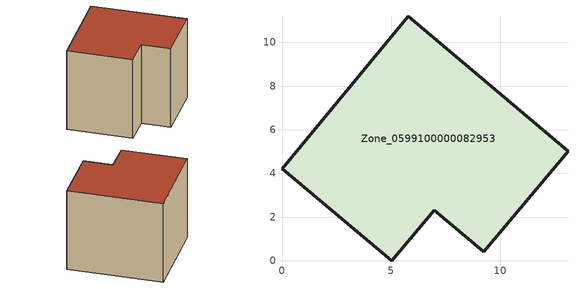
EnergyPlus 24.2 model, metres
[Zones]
Zone_0599100000082953
 floor ground (C_G): 6.97,2.31 5.03,0 0,4.21 5.79,11.19 13.1,5.01 9.24,0.4 z0
 wall outside (C_F): 5.79,11.19 0,4.21 5.03,0 6.97,2.31 9.24,0.4 13.1,5.01 5.79,11.19 z0:8.63
 roof outside (C_R): 9.24,0.4 13.1,5.01 5.79,11.19 0,4.21 5.03,0 6.97,2.31 z8.63
[BUILDING]
Pand.0599100000082953: North Axis=0; Terrain=City; Loads Convergence Tolerance Value=0.04; Temperature Convergence Tolerance Value=0.4; Solar Distribution=FullExterior; Maximum Number of Warmup Days=25; Minimum Number of Warmup Days=1
[Site:Location]
Rotterdam.The.Hague.AP_ZH_NLD Design_Conditions: Latitude=51.96; Longitude=4.45; Time Zone=1; Elevation=-4.5
[SITE:GROUNDTEMPERATURE:BUILDINGSURFACE]
18, 18, 18, 18, 18, 18, 18, 18, 18, 18, 18, 18
[MATERIAL] Thermal Absorptance=0.9; Solar Absorptance=0.7; Visible Absorptance=0.7
Name | Roughness | Thickness | Conductivity | Density | Specific Heat
G.TC.1946-1964 | MediumSmooth | 0.15 | 1 | 540 | 1210
F.TC.1946-1964 | Rough | 0.3 | 0.857143 | 1920 | 840
R.TC.1946-1964 | MediumRough | 0.2 | 0.235294 | 1500 | 1000
[CONSTRUCTION]
C_G: G.TC.1946-1964
C_F: F.TC.1946-1964
C_R: R.TC.1946-1964
[ZONE]
Zone_0599100000082953: Type=1; Multiplier=1; Ceiling Height=Autocalculate; Volume=Autocalculate; Floor Area=autocalculate; Part of Total Floor Area=Yes
[ZONEINFILTRATION:DESIGNFLOWRATE]
Infil_Zone_0599100000082953: Zone or ZoneList or Space or SpaceList=Zone_0599100000082953; Schedule=AlwaysOn; Design Flow Rate Calculation Method=Flow/Area; Flow Rate per Floor Area=0.003; Constant Term Coefficient=1; Temperature Term Coefficient=0; Velocity Term Coefficient=0; Velocity Squared Term Coefficient=0
[HVACTEMPLATE:ZONE:IDEALLOADSAIRSYSTEM]
Zone_0599100000082953: Maximum Heating Supply Air Temperature=50; Minimum Cooling Supply Air Temperature=13; Maximum Heating Supply Air Humidity Ratio=0.0156; Minimum Cooling Supply Air Humidity Ratio=0.0077; Heating Limit=NoLimit; Cooling Limit=NoLimit; Dehumidification Control Type=ConstantSensibleHeatRatio; Cooling Sensible Heat Ratio=0.7; Dehumidification Setpoint=60; Humidification Control Type=None; Humidification Setpoint=30; Outdoor Air Method=None; Outdoor Air Flow Rate per Person=0.00944; Outdoor Air Flow Rate per Zone Floor Area=0; Outdoor Air Flow Rate per Zone=0; Demand Controlled Ventilation Type=None; Outdoor Air Economizer Type=NoEconomizer; Heat Recovery Type=None; Sensible Heat Recovery Effectiveness=0.7; Latent Heat Recovery Effectiveness=0.65
[ZONECONTROL:THERMOSTAT]
ThermostatControl_Zone_0599100000082953: Zone or ZoneList=Zone_0599100000082953; Control Type Schedule=DualSetpointControlType; Control 1=Thermostat_Zone_0599100000082953; Temperature Difference Between Cutout And Setpoint=0
[THERMOSTATSETPOINT:DUALSETPOINT]
Thermostat_Zone_0599100000082953: Heating Setpoint Temperature Schedule=HeatingSetpoint_Zone_0599100000082953; Cooling Setpoint Temperature Schedule=CoolingSetpoint_Zone_0599100000082953
[SCHEDULE:COMPACT]
HeatingSetpoint_Zone_0599100000082953: Through: 12/31, For: AllDays, Until: 24:00, 21
CoolingSetpoint_Zone_0599100000082953: Through: 12/31, For: AllDays, Until: 24:00, 24
DualSetpointControlType: Through: 12/31, For: AllDays, Until: 24:00, 4
AlwaysOn: Through: 12/31, For: AllDays, Until: 24:00, 1
